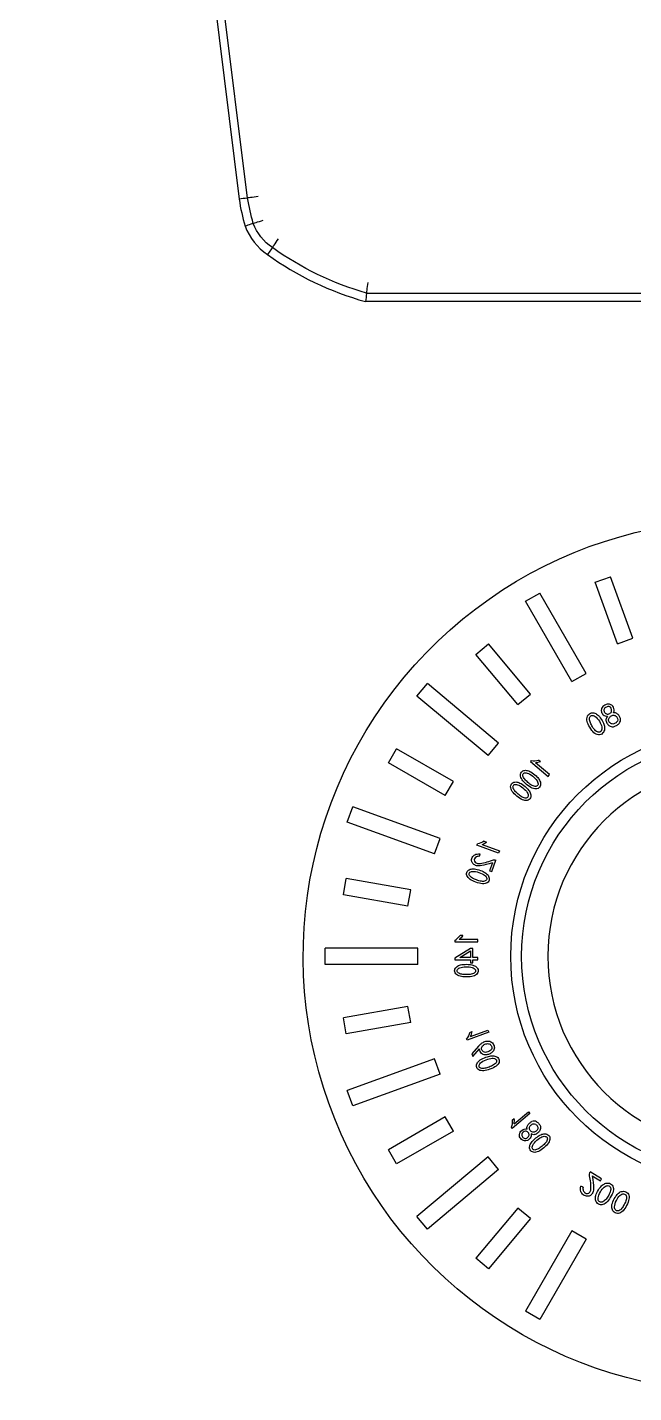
# Model space of a CAD drawing. Header units: inches. Extents: x -1.7 to 16.2, y -1.2 to 15.
# Drawn here: x -1.655 to -1.218, y 12.224 to 13.209 of the extents above; entities that cross this region are included whole.
import ezdxf

# ---------------------------------------------------------------- set-up
doc = ezdxf.new("R2010")
doc.units = ezdxf.units.IN
doc.header["$MEASUREMENT"] = 0
doc.layers.add('Bracket', color=7, linetype='Continuous')
doc.layers.add('Graze 2.0', color=253, linetype='Continuous')

msp = doc.modelspace()

# ---------------------------------------------------------------- linework, layer by layer
at = {"layer": 'Bracket'}
for p, q in [((-1.245985, 12.808936), (-1.234886, 12.812976)), ((-1.218727, 12.768581), (-1.234886, 12.812976)), ((-1.296185, 12.79521), (-1.285957, 12.801115)), ((-1.252492, 12.743153), (-1.285957, 12.801115)), ((-1.229826, 12.764541), (-1.245985, 12.808936)), ((-1.262721, 12.737247), (-1.296185, 12.79521)), ((-1.331992, 12.756911), (-1.322944, 12.764503)), ((-1.292576, 12.728312), (-1.322944, 12.764503)), ((-1.229826, 12.764541), (-1.218727, 12.768581)), ((-1.301624, 12.72072), (-1.331992, 12.756911)), ((-1.262721, 12.737247), (-1.252492, 12.743153)), ((-1.374471, 12.726843), (-1.366879, 12.735891)), ((-1.315608, 12.69287), (-1.366879, 12.735891)), ((-1.3232, 12.683822), (-1.374471, 12.726843)), ((-1.301624, 12.72072), (-1.292576, 12.728312)), ((-1.3232, 12.683822), (-1.315608, 12.69287)), ((-1.395019, 12.678607), (-1.389114, 12.688836)), ((-1.348199, 12.665214), (-1.389114, 12.688836)), ((-1.354105, 12.654985), (-1.395019, 12.678607)), ((-1.291991, 12.680282), (-1.292654, 12.679492)), ((-1.292654, 12.679492), (-1.27991, 12.6688)), ((-1.278808, 12.670113), (-1.289033, 12.678693)), ((-1.285358, 12.679307), (-1.286768, 12.68049)), ((-1.354105, 12.654985), (-1.348199, 12.665214)), ((-1.27991, 12.6688), (-1.278808, 12.670113)), ((-1.424653, 12.635824), (-1.420613, 12.646923)), ((-1.35772, 12.624032), (-1.420613, 12.646923)), ((-1.36176, 12.612933), (-1.424653, 12.635824)), ((-1.36176, 12.612933), (-1.35772, 12.624032)), ((-1.331204, 12.619178), (-1.330852, 12.620146)), ((-1.315573, 12.613488), (-1.331204, 12.619178)), ((-1.327529, 12.619664), (-1.314986, 12.615099)), ((-1.326015, 12.622128), (-1.324285, 12.621499)), ((-1.314986, 12.615099), (-1.315573, 12.613488)), ((-1.329252, 12.611246), (-1.328967, 12.612877)), ((-1.319941, 12.606577), (-1.322055, 12.600768)), ((-1.320419, 12.600173), (-1.317453, 12.608322)), ((-1.427464, 12.583469), (-1.425413, 12.595101)), ((-1.378887, 12.586897), (-1.425413, 12.595101)), ((-1.322055, 12.600768), (-1.320419, 12.600173)), ((-1.380938, 12.575266), (-1.378887, 12.586897)), ((-1.380938, 12.575266), (-1.427464, 12.583469)), ((-1.341463, 12.553997), (-1.343304, 12.553997)), ((-1.440678, 12.533131), (-1.440678, 12.544942)), ((-1.373748, 12.544942), (-1.440678, 12.544942)), ((-1.373748, 12.533131), (-1.373748, 12.544942)), ((-1.347172, 12.55048), (-1.347172, 12.54945)), ((-1.347172, 12.54945), (-1.330536, 12.54945)), ((-1.335855, 12.544725), (-1.347172, 12.537771)), ((-1.330536, 12.551164), (-1.343884, 12.551164)), ((-1.334213, 12.544725), (-1.335855, 12.544725)), ((-1.334213, 12.538113), (-1.334213, 12.544725)), ((-1.330536, 12.54945), (-1.330536, 12.551164)), ((-1.347172, 12.537771), (-1.347172, 12.536483)), ((-1.347172, 12.536483), (-1.335855, 12.536483)), ((-1.343495, 12.538113), (-1.335855, 12.542922)), ((-1.335855, 12.538113), (-1.343495, 12.538113)), ((-1.335855, 12.542922), (-1.335855, 12.538113)), ((-1.335855, 12.536483), (-1.335855, 12.534423)), ((-1.335855, 12.534423), (-1.334213, 12.534423)), ((-1.330536, 12.538113), (-1.334213, 12.538113)), ((-1.334213, 12.536483), (-1.330536, 12.536483)), ((-1.334213, 12.534423), (-1.334213, 12.536483)), ((-1.330536, 12.536483), (-1.330536, 12.538113)), ((-1.373748, 12.533131), (-1.440678, 12.533131)), ((-1.380938, 12.502808), (-1.427464, 12.494604)), ((-1.378887, 12.491176), (-1.380938, 12.502808)), ((-1.425413, 12.482972), (-1.427464, 12.494604)), ((-1.378887, 12.491176), (-1.425413, 12.482972)), ((-1.335825, 12.481201), (-1.323282, 12.485766)), ((-1.323282, 12.485766), (-1.322695, 12.484155)), ((-1.338327, 12.478466), (-1.33868, 12.479434)), ((-1.322695, 12.484155), (-1.338327, 12.478466)), ((-1.336249, 12.484062), (-1.334519, 12.484691)), ((-1.330132, 12.474044), (-1.334745, 12.468622)), ((-1.334745, 12.468622), (-1.334069, 12.466765)), ((-1.334069, 12.466765), (-1.329303, 12.472337)), ((-1.36176, 12.46514), (-1.424653, 12.442249)), ((-1.35772, 12.454042), (-1.36176, 12.46514)), ((-1.35772, 12.454042), (-1.420613, 12.43115)), ((-1.420613, 12.43115), (-1.424653, 12.442249)), ((-1.304323, 12.418214), (-1.294097, 12.426794)), ((-1.294097, 12.426794), (-1.292995, 12.42548)), ((-1.354105, 12.423088), (-1.395019, 12.399466)), ((-1.348199, 12.412859), (-1.354105, 12.423088)), ((-1.292995, 12.42548), (-1.305739, 12.414788)), ((-1.305699, 12.420757), (-1.304289, 12.42194)), ((-1.348199, 12.412859), (-1.389114, 12.389237)), ((-1.305739, 12.414788), (-1.306401, 12.415577)), ((-1.389114, 12.389237), (-1.395019, 12.399466)), ((-1.3232, 12.394251), (-1.374471, 12.35123)), ((-1.315608, 12.385204), (-1.3232, 12.394251)), ((-1.315608, 12.385204), (-1.366879, 12.342182)), ((-1.241293, 12.378463), (-1.249521, 12.383505)), ((-1.248067, 12.380572), (-1.242203, 12.376978)), ((-1.242203, 12.376978), (-1.241293, 12.378463)), ((-1.254615, 12.37245), (-1.256312, 12.37315)), ((-1.301624, 12.357353), (-1.331992, 12.321162)), ((-1.292576, 12.349761), (-1.301624, 12.357353)), ((-1.366879, 12.342182), (-1.374471, 12.35123)), ((-1.292576, 12.349761), (-1.322944, 12.31357)), ((-1.262721, 12.340826), (-1.296185, 12.282863)), ((-1.252492, 12.33492), (-1.262721, 12.340826)), ((-1.252492, 12.33492), (-1.285957, 12.276958)), ((-1.322944, 12.31357), (-1.331992, 12.321162)), ((-1.285957, 12.276958), (-1.296185, 12.282863))]:
    msp.add_line(p, q, dxfattribs=at)
for radius in [0.165354, 0.15748]:
    msp.add_circle((-1.141465, 12.539037), radius, dxfattribs=at)
at = {"layer": 'Bracket', "extrusion": (0, 0, -1)}
msp.add_circle((1.141465, 12.539037), 0.138583, dxfattribs=at)
at = {"layer": 'Bracket', "extrusion": (6.12303e-17, 6.12303e-17, -1)}
msp.add_arc((1.141465, 12.539037), 0.314961, 270, 182.515869, dxfattribs=at)
at = {"layer": 'Bracket'}
msp.add_arc((-1.28998, 12.416545), 0.003583, 60.709771, 116.683487, dxfattribs=at)
for points, knots in [([(-1.251392, 12.707514), (-1.251881, 12.70887), (-1.252004, 12.710163), (-1.251504, 12.712606), (-1.250896, 12.713496), (-1.248965, 12.714611), (-1.24799, 12.7148), (-1.246023, 12.714451), (-1.245099, 12.714032), (-1.243388, 12.712716), (-1.242501, 12.711663), (-1.240683, 12.708765), (-1.240062, 12.707564), (-1.239727, 12.706599)], [0, 0, 0, 0, 0.1660513, 0.1660513, 0.3324982, 0.3324982, 0.498945, 0.498945, 0.6659633, 0.6659633, 0.8329817, 0.8329817, 1, 1, 1, 1]), ([(-1.246616, 12.71251), (-1.247556, 12.712932), (-1.248363, 12.712933), (-1.249712, 12.712081), (-1.250049, 12.711386), (-1.250032, 12.709456), (-1.249817, 12.708502), (-1.248948, 12.706621), (-1.248417, 12.705603), (-1.247159, 12.703424), (-1.246423, 12.702509), (-1.244756, 12.701016), (-1.243922, 12.700685), (-1.242239, 12.70083), (-1.241651, 12.701303), (-1.24096, 12.70304), (-1.240999, 12.704154), (-1.241835, 12.706874), (-1.242566, 12.708275), (-1.244672, 12.711153), (-1.24567, 12.712084), (-1.246616, 12.71251)], [0, 0, 0, 0, 0.0999039, 0.0999039, 0.1998077, 0.1998077, 0.2994827, 0.2994827, 0.3986844, 0.3986844, 0.4982443, 0.4982443, 0.5981881, 0.5981881, 0.6983584, 0.6983584, 0.7989056, 0.7989056, 0.8994528, 0.8994528, 1, 1, 1, 1]), ([(-1.232769, 12.714805), (-1.232333, 12.715581), (-1.232144, 12.716266), (-1.23225, 12.717471), (-1.232439, 12.718084), (-1.233095, 12.719345), (-1.233482, 12.719828), (-1.234385, 12.720498), (-1.234914, 12.72075), (-1.23614, 12.721087), (-1.236717, 12.721106), (-1.237818, 12.720848), (-1.238369, 12.720618), (-1.239471, 12.719983), (-1.239935, 12.719641), (-1.240687, 12.718904), (-1.241021, 12.718396), (-1.241597, 12.717101), (-1.241654, 12.716376), (-1.241322, 12.714783), (-1.240857, 12.71401), (-1.239327, 12.712506), (-1.238278, 12.712185), (-1.236941, 12.712287)], [0, 0, 0, 0, 0.0921524, 0.0921524, 0.1843049, 0.1843049, 0.2758715, 0.2758715, 0.3671513, 0.3671513, 0.4579815, 0.4579815, 0.5486044, 0.5486044, 0.6392273, 0.6392273, 0.729659, 0.729659, 0.8200907, 0.8200907, 0.9100453, 0.9100453, 1, 1, 1, 1]), ([(-1.235735, 12.719181), (-1.236309, 12.719405), (-1.237009, 12.71932), (-1.238675, 12.718505), (-1.239224, 12.718001), (-1.239778, 12.71679), (-1.239727, 12.716128), (-1.238977, 12.714703), (-1.23844, 12.714212), (-1.237735, 12.713949)], [0, 0, 0, 0, 0.2510481, 0.2510481, 0.5008891, 0.5008891, 0.7497426, 0.7497426, 1, 1, 1, 1]), ([(-1.236941, 12.712287), (-1.237718, 12.711466), (-1.238126, 12.71065), (-1.238226, 12.709034), (-1.238003, 12.708207), (-1.237037, 12.706535), (-1.236526, 12.705935), (-1.235449, 12.705216), (-1.234933, 12.704959), (-1.233942, 12.704634), (-1.233372, 12.704609), (-1.232101, 12.704829), (-1.23138, 12.70511), (-1.229783, 12.706032), (-1.229149, 12.706529), (-1.228218, 12.707591), (-1.227903, 12.708159), (-1.227583, 12.709386), (-1.227584, 12.709998), (-1.227757, 12.71061)], [0, 0, 0, 0, 0.1117165, 0.1117165, 0.2230931, 0.2230931, 0.3344697, 0.3344697, 0.4458464, 0.4458464, 0.5565063, 0.5565063, 0.6674375, 0.6674375, 0.7783686, 0.7783686, 0.8897411, 0.8897411, 1, 1, 1, 1]), ([(-1.237735, 12.713949), (-1.23703, 12.713686), (-1.236264, 12.713793), (-1.234612, 12.714746), (-1.234152, 12.71535), (-1.233957, 12.7168), (-1.234069, 12.717442), (-1.234715, 12.718561), (-1.235163, 12.718952), (-1.235735, 12.719181)], [0, 0, 0, 0, 0.2490948, 0.2490948, 0.4981896, 0.4981896, 0.7482144, 0.7482144, 1, 1, 1, 1]), ([(-1.232045, 12.712878), (-1.232772, 12.713055), (-1.233507, 12.712966), (-1.235005, 12.712247), (-1.235558, 12.711681), (-1.236295, 12.710147), (-1.236341, 12.709429), (-1.235794, 12.708106), (-1.235342, 12.707551), (-1.234083, 12.706638), (-1.233361, 12.706537), (-1.231732, 12.707027), (-1.231036, 12.707408), (-1.229874, 12.708456), (-1.229608, 12.70904), (-1.229688, 12.710328), (-1.229919, 12.71098), (-1.230747, 12.712287), (-1.231317, 12.712701), (-1.232045, 12.712878)], [0, 0, 0, 0, 0.1103291, 0.1103291, 0.2206582, 0.2206582, 0.331132, 0.331132, 0.4423016, 0.4423016, 0.5540644, 0.5540644, 0.6659622, 0.6659622, 0.7779936, 0.7779936, 0.8893218, 0.8893218, 1, 1, 1, 1]), ([(-1.227757, 12.71061), (-1.227923, 12.711221), (-1.228198, 12.711858), (-1.228973, 12.713201), (-1.229519, 12.71376), (-1.230922, 12.714663), (-1.231773, 12.714862), (-1.232769, 12.714805)], [0, 0, 0, 0, 0.3325222, 0.3325222, 0.6650445, 0.6650445, 1, 1, 1, 1]), ([(-1.239727, 12.706599), (-1.239391, 12.705642), (-1.239191, 12.704658), (-1.239064, 12.702648), (-1.239361, 12.701639), (-1.240689, 12.699605), (-1.241603, 12.699026), (-1.243926, 12.69872), (-1.245032, 12.699013), (-1.247131, 12.700482), (-1.24816, 12.70162), (-1.25016, 12.704707), (-1.250905, 12.706161), (-1.251392, 12.707514)], [0, 0, 0, 0, 0.1665004, 0.1665004, 0.3330009, 0.3330009, 0.4995013, 0.4995013, 0.6663413, 0.6663413, 0.8331813, 0.8331813, 1, 1, 1, 1]), ([(-1.297999, 12.665596), (-1.298939, 12.666684), (-1.299532, 12.667814), (-1.300005, 12.670153), (-1.299801, 12.671122), (-1.298513, 12.672657), (-1.297723, 12.673095), (-1.295855, 12.673321), (-1.294881, 12.673198), (-1.292877, 12.672483), (-1.291699, 12.671778), (-1.289008, 12.669667), (-1.288009, 12.668755), (-1.287352, 12.667978)], [0, 0, 0, 0, 0.1661158, 0.1661158, 0.3325806, 0.3325806, 0.4990455, 0.4990455, 0.6660303, 0.6660303, 0.8330152, 0.8330152, 1, 1, 1, 1]), ([(-1.305063, 12.657177), (-1.306003, 12.658264), (-1.306596, 12.659395), (-1.30707, 12.661734), (-1.306866, 12.662703), (-1.305578, 12.664238), (-1.304788, 12.664676), (-1.302919, 12.664902), (-1.301946, 12.664779), (-1.299942, 12.664063), (-1.298763, 12.663359), (-1.296072, 12.661247), (-1.295073, 12.660336), (-1.294417, 12.659559)], [0, 0, 0, 0, 0.1661158, 0.1661158, 0.3325806, 0.3325806, 0.4990455, 0.4990455, 0.6660303, 0.6660303, 0.8330152, 0.8330152, 1, 1, 1, 1]), ([(-1.302716, 12.66299), (-1.303705, 12.663113), (-1.304417, 12.662891), (-1.30529, 12.661753), (-1.305327, 12.661034), (-1.304589, 12.6593), (-1.304042, 12.6585), (-1.30257, 12.657044), (-1.30172, 12.656273), (-1.299792, 12.654655), (-1.298799, 12.654034), (-1.296767, 12.653147), (-1.295906, 12.653078), (-1.294475, 12.653671), (-1.294132, 12.654259), (-1.294173, 12.656013), (-1.294624, 12.657006), (-1.296382, 12.659227), (-1.297552, 12.660288), (-1.300491, 12.662302), (-1.301721, 12.662867), (-1.302716, 12.66299)], [0, 0, 0, 0, 0.0998598, 0.0998598, 0.1997197, 0.1997197, 0.2993856, 0.2993856, 0.3985851, 0.3985851, 0.4981428, 0.4981428, 0.5980918, 0.5980918, 0.6983098, 0.6983098, 0.7988732, 0.7988732, 0.8994366, 0.8994366, 1, 1, 1, 1]), ([(-1.295652, 12.67141), (-1.29664, 12.671532), (-1.297353, 12.671311), (-1.298225, 12.670172), (-1.298262, 12.669453), (-1.297525, 12.66772), (-1.296977, 12.666919), (-1.295506, 12.665463), (-1.294655, 12.664692), (-1.292728, 12.663075), (-1.291735, 12.662453), (-1.289703, 12.661566), (-1.288842, 12.661497), (-1.28741, 12.66209), (-1.287068, 12.662678), (-1.287108, 12.664432), (-1.287559, 12.665425), (-1.289318, 12.667647), (-1.290487, 12.668707), (-1.293426, 12.670721), (-1.294657, 12.671286), (-1.295652, 12.67141)], [0, 0, 0, 0, 0.0998598, 0.0998598, 0.1997197, 0.1997197, 0.2993856, 0.2993856, 0.3985851, 0.3985851, 0.4981428, 0.4981428, 0.5980918, 0.5980918, 0.6983098, 0.6983098, 0.7988732, 0.7988732, 0.8994366, 0.8994366, 1, 1, 1, 1]), ([(-1.287352, 12.667978), (-1.286697, 12.667208), (-1.286151, 12.666377), (-1.285286, 12.6646), (-1.28517, 12.66361), (-1.285582, 12.661413), (-1.286172, 12.66064), (-1.28811, 12.659725), (-1.289197, 12.659686), (-1.291601, 12.660432), (-1.292937, 12.661175), (-1.295859, 12.663406), (-1.297062, 12.664511), (-1.297999, 12.665596)], [0, 0, 0, 0, 0.1665341, 0.1665341, 0.3330682, 0.3330682, 0.4996023, 0.4996023, 0.6664073, 0.6664073, 0.8332122, 0.8332122, 1, 1, 1, 1]), ([(-1.294417, 12.659559), (-1.293762, 12.658788), (-1.293216, 12.657958), (-1.292351, 12.656181), (-1.292235, 12.655191), (-1.292646, 12.652993), (-1.293237, 12.65222), (-1.295175, 12.651306), (-1.296261, 12.651267), (-1.298666, 12.652013), (-1.300001, 12.652756), (-1.302923, 12.654987), (-1.304127, 12.656092), (-1.305063, 12.657177)], [0, 0, 0, 0, 0.1665341, 0.1665341, 0.3330682, 0.3330682, 0.4996023, 0.4996023, 0.6664073, 0.6664073, 0.8332122, 0.8332122, 1, 1, 1, 1]), ([(-1.319941, 12.606577), (-1.323509, 12.605443), (-1.326082, 12.604732), (-1.329239, 12.604175), (-1.33051, 12.604171), (-1.332445, 12.604687), (-1.333209, 12.605091), (-1.334329, 12.606165), (-1.334686, 12.606726), (-1.335026, 12.607883), (-1.335077, 12.608402), (-1.334944, 12.609327), (-1.334785, 12.609817), (-1.334524, 12.610335)], [0, 0, 0, 0, 0.1664003, 0.1664003, 0.3325915, 0.3325915, 0.4988404, 0.4988404, 0.6659802, 0.6659802, 0.8338629, 0.8338629, 1, 1, 1, 1]), ([(-1.334524, 12.610335), (-1.334133, 12.611224), (-1.333495, 12.611891), (-1.331735, 12.612775), (-1.330516, 12.612957), (-1.328967, 12.612877)], [0, 0, 0, 0, 0.5, 0.5, 1, 1, 1, 1]), ([(-1.329252, 12.611246), (-1.330197, 12.611286), (-1.330976, 12.611127), (-1.332198, 12.610417), (-1.332637, 12.609965), (-1.333167, 12.608881), (-1.333182, 12.608321), (-1.332947, 12.607748)], [0, 0, 0, 0, 0.3324225, 0.3324225, 0.6662112, 0.6662112, 1, 1, 1, 1]), ([(-1.332947, 12.607748), (-1.332707, 12.607176), (-1.3323, 12.606741), (-1.331147, 12.606133), (-1.330378, 12.605994), (-1.328447, 12.60602), (-1.326995, 12.606281), (-1.323119, 12.60731), (-1.321664, 12.607782), (-1.319697, 12.608651), (-1.318746, 12.608733), (-1.317453, 12.608322)], [0, 0, 0, 0, 0.1988548, 0.1988548, 0.3992494, 0.3992494, 0.5993466, 0.5993466, 0.7996733, 0.7996733, 1, 1, 1, 1]), ([(-1.335234, 12.593963), (-1.336489, 12.594664), (-1.337433, 12.595523), (-1.338677, 12.597559), (-1.338817, 12.598539), (-1.338132, 12.600423), (-1.337539, 12.601104), (-1.335861, 12.601956), (-1.334904, 12.602173), (-1.332776, 12.602186), (-1.331428, 12.601927), (-1.328177, 12.600864), (-1.326926, 12.600349), (-1.326044, 12.599843)], [0, 0, 0, 0, 0.1661158, 0.1661158, 0.3325806, 0.3325806, 0.4990455, 0.4990455, 0.6660303, 0.6660303, 0.8330152, 0.8330152, 1, 1, 1, 1]), ([(-1.335016, 12.600229), (-1.335987, 12.600006), (-1.336581, 12.599554), (-1.337011, 12.598186), (-1.3368, 12.597498), (-1.335514, 12.596121), (-1.334726, 12.595556), (-1.332846, 12.594691), (-1.331783, 12.594257), (-1.329418, 12.593397), (-1.328272, 12.593152), (-1.326059, 12.593014), (-1.325227, 12.593244), (-1.324084, 12.594291), (-1.323964, 12.59496), (-1.324602, 12.596595), (-1.325365, 12.597373), (-1.327777, 12.59886), (-1.329239, 12.599456), (-1.332689, 12.600343), (-1.334039, 12.600453), (-1.335016, 12.600229)], [0, 0, 0, 0, 0.0998598, 0.0998598, 0.1997197, 0.1997197, 0.2993856, 0.2993856, 0.3985851, 0.3985851, 0.4981428, 0.4981428, 0.5980918, 0.5980918, 0.6983098, 0.6983098, 0.7988732, 0.7988732, 0.8994366, 0.8994366, 1, 1, 1, 1]), ([(-1.326044, 12.599843), (-1.325165, 12.599343), (-1.324368, 12.598749), (-1.322947, 12.597376), (-1.322499, 12.596485), (-1.322135, 12.594279), (-1.322425, 12.593351), (-1.323933, 12.591829), (-1.324941, 12.59142), (-1.327456, 12.591299), (-1.328965, 12.59154), (-1.332474, 12.592637), (-1.333982, 12.593264), (-1.335234, 12.593963)], [0, 0, 0, 0, 0.1665341, 0.1665341, 0.3330682, 0.3330682, 0.4996023, 0.4996023, 0.6664073, 0.6664073, 0.8332122, 0.8332122, 1, 1, 1, 1]), ([(-1.342334, 12.524378), (-1.343753, 12.524607), (-1.344934, 12.525092), (-1.3468, 12.526579), (-1.347267, 12.527452), (-1.347267, 12.529457), (-1.346943, 12.5303), (-1.345657, 12.531674), (-1.344832, 12.532205), (-1.342837, 12.532946), (-1.341481, 12.533163), (-1.338063, 12.533276), (-1.336712, 12.533219), (-1.33571, 12.533046)], [0, 0, 0, 0, 0.1661158, 0.1661158, 0.3325806, 0.3325806, 0.4990455, 0.4990455, 0.6660303, 0.6660303, 0.8330152, 0.8330152, 1, 1, 1, 1]), ([(-1.344273, 12.53034), (-1.345109, 12.529799), (-1.345512, 12.529171), (-1.345449, 12.527738), (-1.345015, 12.527163), (-1.343336, 12.526309), (-1.342402, 12.526048), (-1.340339, 12.525879), (-1.339192, 12.525835), (-1.336675, 12.525835), (-1.335515, 12.525997), (-1.333388, 12.526623), (-1.332685, 12.527124), (-1.331969, 12.528499), (-1.332085, 12.529169), (-1.333243, 12.530487), (-1.334227, 12.530958), (-1.337002, 12.531529), (-1.33858, 12.531589), (-1.342125, 12.531243), (-1.343431, 12.530885), (-1.344273, 12.53034)], [0, 0, 0, 0, 0.0998598, 0.0998598, 0.1997197, 0.1997197, 0.2993856, 0.2993856, 0.3985851, 0.3985851, 0.4981428, 0.4981428, 0.5980918, 0.5980918, 0.6983098, 0.6983098, 0.7988732, 0.7988732, 0.8994366, 0.8994366, 1, 1, 1, 1]), ([(-1.33571, 12.533046), (-1.334712, 12.532877), (-1.33376, 12.532592), (-1.331956, 12.531787), (-1.33123, 12.531103), (-1.330133, 12.529155), (-1.330088, 12.528183), (-1.330985, 12.526237), (-1.331792, 12.525509), (-1.334114, 12.524535), (-1.335614, 12.524245), (-1.339287, 12.524076), (-1.340919, 12.524149), (-1.342334, 12.524378)], [0, 0, 0, 0, 0.1665341, 0.1665341, 0.3330682, 0.3330682, 0.4996023, 0.4996023, 0.6664073, 0.6664073, 0.8332122, 0.8332122, 1, 1, 1, 1]), ([(-1.330132, 12.474044), (-1.329396, 12.47486), (-1.328773, 12.475496), (-1.327736, 12.476423), (-1.32705, 12.476844), (-1.325333, 12.477589), (-1.324377, 12.4778), (-1.323333, 12.477846)], [0, 0, 0, 0, 0.3347102, 0.3347102, 0.6673997, 0.6673997, 1, 1, 1, 1]), ([(-1.323333, 12.477846), (-1.322282, 12.47789), (-1.321363, 12.477617), (-1.319765, 12.476434), (-1.319196, 12.475575), (-1.318513, 12.473326), (-1.318551, 12.472338), (-1.319368, 12.470638), (-1.319928, 12.469948), (-1.321323, 12.46889), (-1.322089, 12.468492), (-1.323745, 12.467949), (-1.324562, 12.467837), (-1.32617, 12.467918), (-1.326997, 12.468274), (-1.328716, 12.469596), (-1.329201, 12.47073), (-1.329303, 12.472337)], [0, 0, 0, 0, 0.1252844, 0.1252844, 0.2505688, 0.2505688, 0.3754254, 0.3754254, 0.5006544, 0.5006544, 0.6252648, 0.6252648, 0.7498753, 0.7498753, 0.8751337, 0.8751337, 1, 1, 1, 1]), ([(-1.323413, 12.470006), (-1.324682, 12.469544), (-1.325687, 12.469559), (-1.327142, 12.470551), (-1.3276, 12.471235), (-1.32796, 12.472992), (-1.327728, 12.473763), (-1.326431, 12.475089), (-1.325654, 12.475554), (-1.324757, 12.47582)], [0, 0, 0, 0, 0.2497771, 0.2497771, 0.5012381, 0.5012381, 0.7514025, 0.7514025, 1, 1, 1, 1]), ([(-1.324757, 12.47582), (-1.323859, 12.476083), (-1.323032, 12.47608), (-1.32153, 12.47553), (-1.320976, 12.475004), (-1.320269, 12.473432), (-1.320327, 12.472649), (-1.321267, 12.471088), (-1.322139, 12.470469), (-1.323413, 12.470006)], [0, 0, 0, 0, 0.2503398, 0.2503398, 0.5006797, 0.5006797, 0.749856, 0.749856, 1, 1, 1, 1]), ([(-1.325206, 12.45656), (-1.326618, 12.456291), (-1.327894, 12.456342), (-1.330156, 12.457102), (-1.330893, 12.457763), (-1.331579, 12.459646), (-1.331563, 12.460549), (-1.330825, 12.46228), (-1.330231, 12.463061), (-1.32861, 12.46444), (-1.32741, 12.465107), (-1.324236, 12.466383), (-1.322947, 12.466792), (-1.321946, 12.466972)], [0, 0, 0, 0, 0.1661158, 0.1661158, 0.3325806, 0.3325806, 0.4990455, 0.4990455, 0.6660303, 0.6660303, 0.8330152, 0.8330152, 1, 1, 1, 1]), ([(-1.329068, 12.4615), (-1.329668, 12.460705), (-1.329832, 12.459977), (-1.329283, 12.458653), (-1.328679, 12.458261), (-1.326809, 12.458033), (-1.325842, 12.458107), (-1.323845, 12.458653), (-1.322752, 12.459004), (-1.320387, 12.459865), (-1.319353, 12.460414), (-1.317568, 12.46173), (-1.317078, 12.462442), (-1.316876, 12.463978), (-1.317214, 12.464568), (-1.318753, 12.46541), (-1.319839, 12.465516), (-1.322642, 12.465104), (-1.324145, 12.464621), (-1.327359, 12.463083), (-1.328463, 12.4623), (-1.329068, 12.4615)], [0, 0, 0, 0, 0.0998598, 0.0998598, 0.1997197, 0.1997197, 0.2993856, 0.2993856, 0.3985851, 0.3985851, 0.4981428, 0.4981428, 0.5980918, 0.5980918, 0.6983098, 0.6983098, 0.7988732, 0.7988732, 0.8994366, 0.8994366, 1, 1, 1, 1]), ([(-1.321946, 12.466972), (-1.320951, 12.467154), (-1.319959, 12.467211), (-1.317988, 12.467072), (-1.317072, 12.466677), (-1.315375, 12.465222), (-1.315001, 12.464325), (-1.315178, 12.462189), (-1.315687, 12.461229), (-1.317536, 12.459519), (-1.318847, 12.458734), (-1.32224, 12.457319), (-1.323799, 12.456829), (-1.325206, 12.45656)], [0, 0, 0, 0, 0.1665341, 0.1665341, 0.3330682, 0.3330682, 0.4996023, 0.4996023, 0.6664073, 0.6664073, 0.8332122, 0.8332122, 1, 1, 1, 1]), ([(-1.295044, 12.414231), (-1.295215, 12.415133), (-1.295126, 12.415957), (-1.294431, 12.417436), (-1.293962, 12.418055), (-1.292774, 12.419052), (-1.2922, 12.419439), (-1.291621, 12.41973), (-1.291605, 12.419738), (-1.291589, 12.419746)], [0, 0, 0, 0, 0.3317275, 0.3317275, 0.6611063, 0.6611063, 0.9904852, 0.9904852, 1, 1, 1, 1]), ([(-1.293295, 12.415305), (-1.293377, 12.414601), (-1.293207, 12.413945), (-1.292347, 12.412723), (-1.291743, 12.412336), (-1.290195, 12.411986), (-1.289506, 12.412096), (-1.288311, 12.412879), (-1.287835, 12.413411), (-1.287114, 12.414761), (-1.287101, 12.415445), (-1.287759, 12.416835), (-1.288204, 12.417393), (-1.289338, 12.418237), (-1.289925, 12.418357), (-1.291142, 12.41801), (-1.291736, 12.417659), (-1.292884, 12.416622), (-1.293212, 12.416011), (-1.293295, 12.415305)], [0, 0, 0, 0, 0.1103651, 0.1103651, 0.2207302, 0.2207302, 0.3311559, 0.3311559, 0.4422794, 0.4422794, 0.5540157, 0.5540157, 0.6659171, 0.6659171, 0.7779821, 0.7779821, 0.8893162, 0.8893162, 1, 1, 1, 1]), ([(-1.288227, 12.41967), (-1.288201, 12.419655), (-1.288174, 12.41964), (-1.287588, 12.419311), (-1.287041, 12.418835), (-1.285975, 12.417565), (-1.285623, 12.416964), (-1.285265, 12.415844), (-1.285221, 12.415316), (-1.285415, 12.414337), (-1.285599, 12.413809), (-1.286157, 12.412669), (-1.286668, 12.412071), (-1.288148, 12.41083), (-1.288909, 12.41045), (-1.290459, 12.410199), (-1.291284, 12.410399), (-1.292157, 12.410938)], [0, 0, 0, 0, 0.0067753, 0.0067753, 0.148337, 0.148337, 0.2898986, 0.2898986, 0.4310441, 0.4310441, 0.5731901, 0.5731901, 0.7153361, 0.7153361, 0.8574821, 0.8574821, 1, 1, 1, 1]), ([(-1.298414, 12.406361), (-1.298809, 12.406628), (-1.299189, 12.406982), (-1.299924, 12.407857), (-1.300206, 12.408315), (-1.300582, 12.40927), (-1.300631, 12.409804), (-1.300454, 12.411), (-1.300276, 12.411539), (-1.299744, 12.41251), (-1.299329, 12.412968), (-1.298206, 12.413837), (-1.297644, 12.414141), (-1.296509, 12.414495), (-1.295834, 12.414467), (-1.295044, 12.414231)], [0, 0, 0, 0, 0.1417952, 0.1417952, 0.2835903, 0.2835903, 0.4257795, 0.4257795, 0.5685962, 0.5685962, 0.7117865, 0.7117865, 0.8558932, 0.8558932, 1, 1, 1, 1]), ([(-1.298864, 12.41058), (-1.29901, 12.410006), (-1.298846, 12.409381), (-1.297875, 12.408026), (-1.297331, 12.407629), (-1.296112, 12.407378), (-1.295488, 12.407565), (-1.294219, 12.408557), (-1.293814, 12.409154), (-1.293647, 12.409857)], [0, 0, 0, 0, 0.2511193, 0.2511193, 0.5010324, 0.5010324, 0.7498143, 0.7498143, 1, 1, 1, 1]), ([(-1.293647, 12.409857), (-1.293479, 12.41056), (-1.29367, 12.411239), (-1.294772, 12.412553), (-1.2954, 12.412847), (-1.296805, 12.412718), (-1.297403, 12.412478), (-1.298393, 12.411648), (-1.298712, 12.411154), (-1.298864, 12.41058)], [0, 0, 0, 0, 0.2491555, 0.2491555, 0.4983109, 0.4983109, 0.7482753, 0.7482753, 1, 1, 1, 1]), ([(-1.292157, 12.410938), (-1.291903, 12.409733), (-1.292086, 12.408702), (-1.293339, 12.406979), (-1.29402, 12.406388), (-1.295499, 12.405744), (-1.296195, 12.405643), (-1.297497, 12.405896), (-1.298021, 12.406091), (-1.298414, 12.406361)], [0, 0, 0, 0, 0.2493262, 0.2493262, 0.4986524, 0.4986524, 0.7493262, 0.7493262, 1, 1, 1, 1]), ([(-1.285917, 12.398691), (-1.287151, 12.397955), (-1.288367, 12.397567), (-1.290753, 12.397507), (-1.291672, 12.397875), (-1.29296, 12.399411), (-1.293254, 12.400265), (-1.293153, 12.402144), (-1.292862, 12.403081), (-1.29181, 12.404931), (-1.290911, 12.405969), (-1.288365, 12.408253), (-1.287293, 12.409078), (-1.286415, 12.409589)], [0, 0, 0, 0, 0.1661158, 0.1661158, 0.3325806, 0.3325806, 0.4990455, 0.4990455, 0.6660303, 0.6660303, 0.8330152, 0.8330152, 1, 1, 1, 1]), ([(-1.291235, 12.402012), (-1.291527, 12.40106), (-1.291433, 12.40032), (-1.290463, 12.399263), (-1.289761, 12.399102), (-1.287926, 12.399527), (-1.287043, 12.399927), (-1.285354, 12.401123), (-1.284446, 12.401827), (-1.282519, 12.403444), (-1.281734, 12.404314), (-1.280508, 12.406161), (-1.280291, 12.406997), (-1.280626, 12.40851), (-1.281145, 12.40895), (-1.28288, 12.409214), (-1.283936, 12.408942), (-1.286429, 12.407597), (-1.287677, 12.406629), (-1.29017, 12.404084), (-1.29094, 12.402971), (-1.291235, 12.402012)], [0, 0, 0, 0, 0.0998598, 0.0998598, 0.1997197, 0.1997197, 0.2993856, 0.2993856, 0.3985851, 0.3985851, 0.4981428, 0.4981428, 0.5980918, 0.5980918, 0.6983098, 0.6983098, 0.7988732, 0.7988732, 0.8994366, 0.8994366, 1, 1, 1, 1]), ([(-1.286415, 12.409589), (-1.285542, 12.410101), (-1.284629, 12.410494), (-1.282729, 12.411038), (-1.281734, 12.41098), (-1.279641, 12.410193), (-1.278982, 12.409478), (-1.278418, 12.40741), (-1.278569, 12.406333), (-1.279721, 12.404095), (-1.280684, 12.402909), (-1.283389, 12.400418), (-1.284686, 12.399425), (-1.285917, 12.398691)], [0, 0, 0, 0, 0.1665341, 0.1665341, 0.3330682, 0.3330682, 0.4996023, 0.4996023, 0.6664073, 0.6664073, 0.8332122, 0.8332122, 1, 1, 1, 1]), ([(-1.248067, 12.380572), (-1.247448, 12.376715), (-1.247115, 12.373961), (-1.247045, 12.370661), (-1.247252, 12.369389), (-1.248126, 12.367586), (-1.248686, 12.366925), (-1.250022, 12.366078), (-1.250681, 12.365863), (-1.251977, 12.365819), (-1.252541, 12.3659), (-1.253508, 12.366268), (-1.254006, 12.366552), (-1.254517, 12.366945)], [0, 0, 0, 0, 0.166462, 0.166462, 0.3326796, 0.3326796, 0.4989685, 0.4989685, 0.666115, 0.666115, 0.8339046, 0.8339046, 1, 1, 1, 1]), ([(-1.251486, 12.367863), (-1.250834, 12.367958), (-1.2503, 12.368254), (-1.249458, 12.369252), (-1.249181, 12.369985), (-1.248887, 12.371923), (-1.248924, 12.373443), (-1.24938, 12.37758), (-1.249644, 12.379156), (-1.250246, 12.381344), (-1.250175, 12.382316), (-1.249521, 12.383505)], [0, 0, 0, 0, 0.1988512, 0.1988512, 0.3992746, 0.3992746, 0.5993406, 0.5993406, 0.7996703, 0.7996703, 1, 1, 1, 1]), ([(-1.254517, 12.366945), (-1.255404, 12.367562), (-1.256011, 12.368371), (-1.256664, 12.370356), (-1.256656, 12.371621), (-1.256312, 12.37315)], [0, 0, 0, 0, 0.5, 0.5, 1, 1, 1, 1]), ([(-1.254615, 12.37245), (-1.254815, 12.371514), (-1.254774, 12.370695), (-1.254218, 12.369292), (-1.253807, 12.368737), (-1.252735, 12.367932), (-1.252139, 12.367774), (-1.251486, 12.367863)], [0, 0, 0, 0, 0.3325349, 0.3325349, 0.6662674, 0.6662674, 1, 1, 1, 1]), ([(-1.237114, 12.362066), (-1.238073, 12.360989), (-1.23915, 12.360264), (-1.241536, 12.359538), (-1.242609, 12.359647), (-1.24451, 12.360812), (-1.245141, 12.361579), (-1.245773, 12.363474), (-1.245845, 12.364486), (-1.245506, 12.366618), (-1.245003, 12.3679), (-1.243324, 12.37088), (-1.242565, 12.372), (-1.241877, 12.372753)], [0, 0, 0, 0, 0.1660513, 0.1660513, 0.3324982, 0.3324982, 0.498945, 0.498945, 0.6659633, 0.6659633, 0.8329817, 0.8329817, 1, 1, 1, 1]), ([(-1.243784, 12.363879), (-1.243707, 12.362851), (-1.243322, 12.362142), (-1.24193, 12.361363), (-1.241158, 12.361399), (-1.23947, 12.362334), (-1.238735, 12.362979), (-1.237496, 12.364639), (-1.236855, 12.365592), (-1.23554, 12.367737), (-1.235087, 12.368821), (-1.234571, 12.370999), (-1.234678, 12.37189), (-1.235608, 12.373299), (-1.236305, 12.37359), (-1.23816, 12.373368), (-1.239121, 12.372803), (-1.241113, 12.37077), (-1.241994, 12.369459), (-1.243519, 12.366235), (-1.243861, 12.364913), (-1.243784, 12.363879)], [0, 0, 0, 0, 0.0999039, 0.0999039, 0.1998077, 0.1998077, 0.2994827, 0.2994827, 0.3986844, 0.3986844, 0.4982443, 0.4982443, 0.5981881, 0.5981881, 0.6983584, 0.6983584, 0.7989056, 0.7989056, 0.8994528, 0.8994528, 1, 1, 1, 1]), ([(-1.241877, 12.372753), (-1.241195, 12.373506), (-1.240427, 12.374151), (-1.23872, 12.375222), (-1.237692, 12.375443), (-1.235271, 12.375246), (-1.234326, 12.374719), (-1.232948, 12.372823), (-1.232679, 12.371711), (-1.232968, 12.369166), (-1.233477, 12.367718), (-1.235236, 12.364488), (-1.236158, 12.363139), (-1.237114, 12.362066)], [0, 0, 0, 0, 0.1665004, 0.1665004, 0.3330009, 0.3330009, 0.4995013, 0.4995013, 0.6663413, 0.6663413, 0.8331813, 0.8331813, 1, 1, 1, 1]), ([(-1.23195, 12.357483), (-1.231806, 12.356463), (-1.231375, 12.355781), (-1.229934, 12.355096), (-1.229166, 12.355182), (-1.227544, 12.356228), (-1.226853, 12.356919), (-1.225727, 12.358658), (-1.22515, 12.359651), (-1.22398, 12.361879), (-1.223601, 12.36299), (-1.223229, 12.365198), (-1.223395, 12.366079), (-1.224417, 12.367424), (-1.225131, 12.367669), (-1.226968, 12.367324), (-1.227889, 12.366697), (-1.229742, 12.364535), (-1.230535, 12.36317), (-1.231842, 12.359851), (-1.232096, 12.35851), (-1.23195, 12.357483)], [0, 0, 0, 0, 0.0999039, 0.0999039, 0.1998077, 0.1998077, 0.2994827, 0.2994827, 0.3986844, 0.3986844, 0.4982443, 0.4982443, 0.5981881, 0.5981881, 0.6983584, 0.6983584, 0.7989056, 0.7989056, 0.8994528, 0.8994528, 1, 1, 1, 1]), ([(-1.230636, 12.366464), (-1.230006, 12.36726), (-1.229282, 12.367955), (-1.22765, 12.369137), (-1.226639, 12.369425), (-1.22421, 12.369389), (-1.223232, 12.368926), (-1.221732, 12.367125), (-1.221389, 12.366034), (-1.221509, 12.363475), (-1.221921, 12.361997), (-1.223462, 12.358657), (-1.224292, 12.35725), (-1.225175, 12.356116)], [0, 0, 0, 0, 0.1665004, 0.1665004, 0.3330009, 0.3330009, 0.4995013, 0.4995013, 0.6663413, 0.6663413, 0.8331813, 0.8331813, 1, 1, 1, 1]), ([(-1.225175, 12.356116), (-1.226061, 12.354978), (-1.227088, 12.354183), (-1.22942, 12.3533), (-1.230497, 12.353338), (-1.232472, 12.354375), (-1.233152, 12.355098), (-1.233908, 12.356947), (-1.234048, 12.357952), (-1.23385, 12.360102), (-1.233434, 12.361414), (-1.231956, 12.364499), (-1.231272, 12.365667), (-1.230636, 12.366464)], [0, 0, 0, 0, 0.1660513, 0.1660513, 0.3324982, 0.3324982, 0.498945, 0.498945, 0.6659633, 0.6659633, 0.8329817, 0.8329817, 1, 1, 1, 1])]:
    msp.add_open_spline(points, degree=3, knots=knots, dxfattribs=at)
for points in [[(-1.291991, 12.680282), (-1.290268, 12.680028), (-1.288523, 12.680098), (-1.286768, 12.68049)], [(-1.285358, 12.679307), (-1.286686, 12.67893), (-1.287912, 12.678724), (-1.289033, 12.678693)], [(-1.326015, 12.622128), (-1.32753, 12.621159), (-1.329146, 12.620497), (-1.330852, 12.620146)], [(-1.327529, 12.619664), (-1.326486, 12.620077), (-1.325405, 12.62069), (-1.324285, 12.621499)], [(-1.347172, 12.55048), (-1.345689, 12.551393), (-1.344397, 12.552569), (-1.343304, 12.553997)], [(-1.341463, 12.553997), (-1.342239, 12.552854), (-1.343046, 12.551909), (-1.343884, 12.551164)], [(-1.336249, 12.484062), (-1.336787, 12.482346), (-1.337599, 12.480799), (-1.33868, 12.479434)], [(-1.335825, 12.481201), (-1.335291, 12.482188), (-1.334856, 12.483352), (-1.334519, 12.484691)], [(-1.305699, 12.420757), (-1.305618, 12.41896), (-1.305852, 12.41723), (-1.306401, 12.415577)], [(-1.304323, 12.418214), (-1.304159, 12.419323), (-1.304148, 12.420567), (-1.304289, 12.42194)]]:
    msp.add_open_spline(points, degree=3, dxfattribs=at)
at = {"layer": 'Graze 2.0'}
for p, q in [((-1.655336, 14.314136), (-1.502632, 13.085398)), ((-1.496706, 13.086236), (-1.649377, 14.314717)), ((-1.496507, 13.086264), (-1.649177, 14.314736)), ((-0.124773, 13.017458), (-1.41074, 13.017458)), ((-0.123939, 13.011473), (-1.411574, 13.011473))]:
    msp.add_line(p, q, dxfattribs=at)
at = {"layer": 'Graze 2.0', "extrusion": (0, 0, -1)}
for centre, radius, start, end in [((1.340028, 13.111108), 0.158438, 344.183289, 350.97832), ((1.4572, 13.081612), 0.037831, 304.608532, 338.788747), ((1.349606, 13.231041), 0.22196, 285.980036, 305.559732)]:
    msp.add_arc(centre, radius, start, end, dxfattribs=at)
at = {"layer": 'Graze 2.0'}
for centre, radius, start, end in [((-1.340028, 13.111108), 0.164624, 188.984926, 195.915247), ((-1.4572, 13.081612), 0.044016, 200.821163, 235.322544), ((-1.349606, 13.231041), 0.228145, 234.452763, 254.239495)]:
    msp.add_arc(centre, radius, start, end, dxfattribs=at)
for points in [[(-1.496706, 13.086236), (-1.498681, 13.085956), (-1.500657, 13.085677), (-1.502632, 13.085398)], [(-1.41074, 13.017458), (-1.41102, 13.015463), (-1.411298, 13.013468), (-1.411574, 13.011473)]]:
    msp.add_open_spline(points, degree=3, dxfattribs=at)
for points, knots in [([(-1.488911, 13.08734), (-1.490909, 13.087057), (-1.492918, 13.086772), (-1.495786, 13.086366), (-1.496653, 13.086243), (-1.496706, 13.086236)], [0, 0, 0, 0, 0.5, 0.5, 1, 1, 1, 1]), ([(-1.492659, 13.06786), (-1.493206, 13.067677), (-1.493753, 13.067494), (-1.495647, 13.066862), (-1.496995, 13.066413), (-1.498342, 13.065966)], [0, 0, 0, 0, 0.2889393, 0.2889393, 1, 1, 1, 1]), ([(-1.492659, 13.06786), (-1.492608, 13.067877), (-1.491776, 13.068155), (-1.489028, 13.069079), (-1.487101, 13.069729), (-1.48519, 13.070378)], [0, 0, 0, 0, 0.5, 0.5, 1, 1, 1, 1]), ([(-1.478802, 13.050311), (-1.478772, 13.050355), (-1.478268, 13.051071), (-1.476604, 13.053442), (-1.47544, 13.0551), (-1.47428, 13.056754)], [0, 0, 0, 0, 0.5, 0.5, 1, 1, 1, 1]), ([(-1.478802, 13.050311), (-1.479134, 13.049839), (-1.479465, 13.049367), (-1.480612, 13.047735), (-1.481428, 13.046574), (-1.482244, 13.045414)], [0, 0, 0, 0, 0.2889395, 0.2889395, 1, 1, 1, 1]), ([(-1.41074, 13.017458), (-1.410733, 13.017512), (-1.410609, 13.018397), (-1.410199, 13.021297), (-1.409912, 13.023323), (-1.409626, 13.025329)], [0, 0, 0, 0, 0.5, 0.5, 1, 1, 1, 1])]:
    msp.add_open_spline(points, degree=3, knots=knots, dxfattribs=at)

doc.saveas('drawing.dxf')
